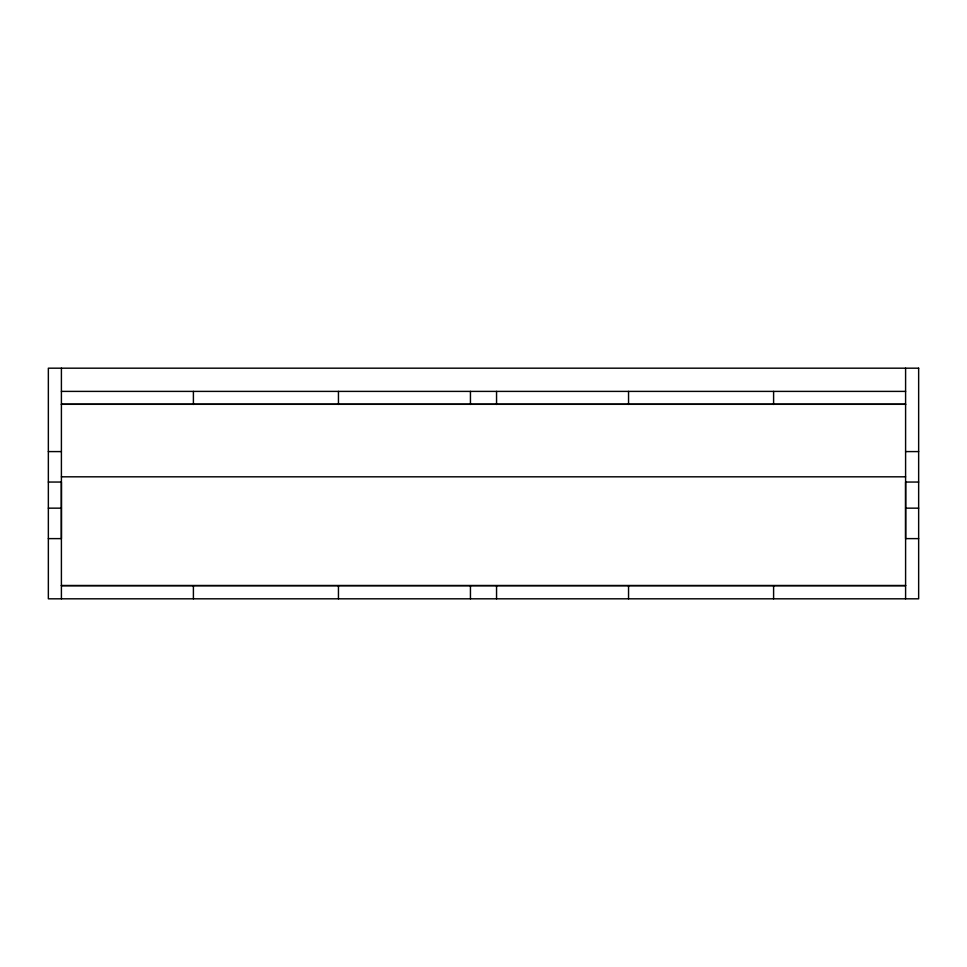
<?xml version="1.0" encoding="UTF-8"?>
<svg xmlns="http://www.w3.org/2000/svg" width="967" height="967" viewBox="0 0 967 967"><rect width="100%" height="100%" fill="white"/><g stroke="black" fill="none" stroke-linecap="round" stroke-linejoin="round"><path stroke-width="1.45" d="M61.404 368.185L61.404 538.619L48.35 538.619M905.596 368.185L905.596 538.619L918.65 538.619M61.404 391.393L905.596 391.393M48.35 451.589L61.404 451.589M905.596 451.589L918.65 451.589M61.404 476.816L905.596 476.816M48.35 482.05L61.404 482.05L61.404 598.815M918.65 482.05L905.596 482.05L905.596 598.815M48.35 508.158L61.404 508.158M905.596 508.158L918.65 508.158M773.6 391.393L773.6 404.448M773.6 585.76L773.6 598.815M628.55 391.393L628.55 404.448M628.55 585.76L628.55 598.815M496.555 391.393L496.555 404.448M496.555 585.76L496.555 598.815M470.445 391.393L470.445 404.448M470.445 585.76L470.445 598.815M338.45 391.393L338.45 404.448M338.45 585.76L338.45 598.815M193.4 391.393L193.4 404.448M193.4 585.76L193.4 598.815M61.404 404.291L905.596 404.291L61.404 404.291M61.404 585.603L905.596 585.603L61.404 585.603M918.65 368.185L48.35 368.185L48.35 598.815L918.65 598.815L918.65 368.185"/></g></svg>
